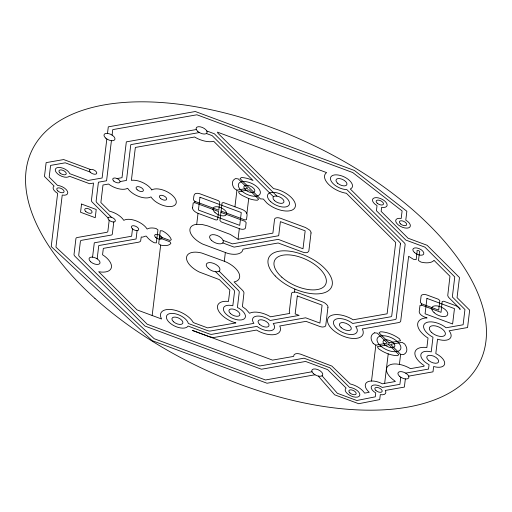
<?xml version="1.0" encoding="UTF-8"?>
<svg xmlns="http://www.w3.org/2000/svg" width="512" height="512" viewBox="0 0 512 512"><rect width="100%" height="100%" fill="white"/><g stroke="black" fill="none" stroke-linecap="round" stroke-linejoin="round"><path stroke-width="0.77" d="M92.563 257.139L94.298 242.803L131.622 236.224L132.506 228.896M106.829 138.982L102.118 177.997L88.077 180.474L69.728 173.67A7.91 3.981 25.1 0 0 58.688 167.437A7.91 3.981 25.1 0 0 57.862 174.061A7.91 3.981 25.1 0 0 69.408 176.23L89.67 183.744L93.517 183.059L91.424 200.41A3.955 1.99 25.1 0 0 92.326 202.259L108.077 217.958M107.501 133.395L108.294 126.848L195.315 111.514L354.445 170.502L406.861 211.27L405.786 220.166A7.91 3.981 25.1 0 1 408.678 227.827A7.91 3.981 25.1 0 1 396.813 223.437A7.91 3.981 25.1 0 1 401.197 218.47L402.106 210.944L352.742 172.55L196.909 114.784L112.755 129.613L112.09 135.098M97.158 258.829L98.758 245.562L136.083 238.989L137.094 230.611M111.418 140.691L106.579 180.762L98.419 182.202L96.141 201.05A3.955 1.99 25.1 0 0 97.043 202.899L111.514 217.318M109.197 220.256L107.866 231.29A3.955 1.99 25.1 0 1 106.611 232.346L77.184 237.53A3.955 1.99 25.1 0 0 75.93 238.579L74.022 254.394A3.955 1.99 25.1 0 0 74.925 256.243L144.979 326.074L261.44 369.242L305.619 361.459L327.61 369.613L346.112 388.058A7.91 3.981 25.1 0 0 351.027 395.981A7.91 3.981 25.1 0 0 359.834 394.253A7.91 3.981 25.1 0 0 349.517 387.386L329.824 367.757L304.026 358.195L259.853 365.978L147.194 324.211L79.642 256.883A3.955 1.99 25.1 0 1 78.739 255.034L80.39 241.344A3.955 1.99 25.1 0 1 81.645 240.294L111.072 235.104A3.955 1.99 25.1 0 0 112.32 234.054L113.779 221.971M152.166 315.507L160.666 245.126L158.701 243.744L160.275 230.72L162.387 230.854A14.189 7.136 25.1 0 1 171.315 239.744L170.061 240.474L159.565 236.582M192.57 207.885L193.197 202.95L194.752 202.675L194.912 201.376L193.549 200.019C193.779 197.562 193.293 192.928 197.05 193.306A6.304 3.168 25.1 0 1 200.371 193.965L218.394 200.659L219.757 202.016L218.765 210.214L194.912 201.376M311.021 232.998L308.858 250.95L307.654 252.403A6.31 3.174 25.1 0 1 302.605 252.051L278.163 242.989L243.008 249.184L242.477 250.867A18.726 9.421 25.1 0 1 227.898 253.434L202.758 244.115A18.726 9.421 25.1 0 1 190.323 232.499A18.726 9.421 25.1 0 1 195.84 224.422L196.704 224.352L198.035 213.331A6.33 3.187 25.1 0 1 192.557 207.872M327.949 307.322A6.317 3.181 25.1 0 0 327.181 305.133L325.67 303.629A6.317 3.181 25.1 0 0 322.483 301.869L297.702 292.685L295.43 292.102L292.659 292.333A6.304 3.168 25.1 0 0 291.45 293.786L289.286 311.738L289.747 313.427L270.522 316.813L269.555 316.211A18.221 9.165 25.1 0 0 251.2 312.602L249.549 313.28L246.029 309.306L242.419 306.65L243.981 292.813A7.552 3.802 25.1 0 0 242.304 290.099L234.08 281.926L236.083 281.357A18.726 9.421 25.1 0 0 226.822 262.33L224.301 261.248L225.338 252.634M234.931 206.784L236.934 190.176L234.394 188.595A18.234 9.171 25.1 0 1 235.61 178.56L238.298 178.912L247.699 188.282L236.934 190.176M196.704 224.352L201.728 224.403L207.616 225.862L230.195 234.381L238.048 239.27L239.334 228.64L221.306 221.939L219.949 220.582L222.086 202.88L223.642 202.605L241.67 209.274A6.304 3.168 25.1 0 1 244.858 211.027L246.362 212.531L247.13 214.714L246.502 219.648L244.947 219.923L221.094 211.078M246.899 213.485L248.704 198.528L242.272 195.507L239.398 193.581L238.477 191.712L249.235 189.811L258.637 199.187L257.357 200.237A18.195 9.152 25.1 0 1 248.704 198.528M294.49 292.038L294.848 289.075M327.942 307.315L325.773 325.261A6.304 3.168 25.1 0 1 324.57 326.714L322.848 327.021A6.304 3.168 25.1 0 1 319.533 326.368L306.003 321.35L279.725 325.984L280.07 326.694A18.221 9.165 25.1 0 1 274.707 334.56A18.221 9.165 25.1 0 1 257.555 330.669L256.57 330.061L213.549 337.562L209.574 336.781L192.256 330.368L272.531 360.122L293.67 356.397L293.946 354.995L295.162 353.971A7.552 3.802 25.1 0 1 301.203 354.394L331.853 366.067L350.266 383.974L352.109 384.448A14.259 7.174 25.1 0 1 363.315 391.386L364.602 393.12L369.254 392.301L367.718 390.771A14.259 7.174 25.1 0 1 370.81 381.043L373.062 381.037A14.259 7.174 25.1 0 1 380.704 382.995L382.355 383.802L395.373 381.504L394.426 380.666A18.221 9.165 25.1 0 1 386.886 372.026A18.272 9.19 25.1 0 1 386.682 368.115A18.221 9.165 25.1 0 1 396.442 363.994L399.59 364.416A18.221 9.165 25.1 0 1 409.408 368.058L410.394 368.659L424.006 366.266L424.102 365.472L423.27 364.96A19.219 9.67 25.1 0 1 414.899 352.666A19.219 9.67 25.1 0 1 425.395 347.373L426.867 347.571L428.019 338.042L426.912 337.35A21.21 10.669 25.1 0 1 425.901 317.958L427.11 317.952L424.678 317.056A6.317 3.174 25.1 0 1 419.213 311.61L419.994 305.395L421.549 305.12L441.037 312.346L442.157 301.491L443.712 301.216L454.854 305.331A6.31 3.174 25.1 0 1 458.88 307.827L460.077 309.523L460.16 308.87L449.421 298.202A7.533 3.789 25.1 0 1 447.75 295.488L449.965 276.262L433.997 260.346L433.696 260.717A18.15 9.133 25.1 0 1 424.224 262.688L421.024 262.112L418.483 260.55L419.437 252.627C421.427 251.117 415.635 248.973 417.107 251.763L416.147 259.686L413.466 259.309L408.627 256.282L400.672 321.312A7.546 3.795 25.1 0 1 398.509 322.611L362.291 328.96L362.79 329.99A19.27 9.696 25.1 0 1 362.093 335.776L360.538 337.088L358.4 337.99L355.757 338.458A19.219 9.67 25.1 0 1 327.635 322.01A19.219 9.67 25.1 0 1 351.699 318.931L353.094 319.795L387.11 313.805L395.718 242.458L346.33 193.229L345.299 193.094A18.234 9.171 25.1 0 1 324.954 178.963A18.272 9.19 25.1 0 1 325.613 173.472L326.63 172.621L217.408 132.128L217.933 133.216L273.632 188.685L274.662 188.826A18.272 9.19 25.1 0 1 284.493 192.467A18.234 9.171 25.1 0 1 292.877 209.69A18.17 9.139 25.1 0 1 285.453 210.989A18.234 9.171 25.1 0 1 266.861 203.027L263.347 199.053L260.397 198.874L240.058 178.605L241.331 177.549A18.272 9.19 25.1 0 1 249.984 179.258L253.043 180.512L213.677 141.274L211.469 141.664A18.234 9.171 25.1 0 1 195.61 137.6L194.637 136.998L135.36 147.443L131.386 180.371L132.026 180.256A14.246 7.168 25.1 0 1 151.795 189.907M371.514 381.043L375.846 345.139L373.222 343.456M388.845 344.653L377.389 346.669L378.413 348.634A19.213 9.664 25.1 0 0 397.466 355.693L398.854 354.63L388.845 344.653L389.069 342.81L379.059 332.832L380.454 331.77A19.213 9.664 25.1 0 1 399.507 338.835L400.525 340.794L389.069 342.81M384.653 383.392L388.218 353.869M399.398 364.39L400.614 354.317L390.605 344.339L402.061 342.323L404.691 344.006A19.213 9.664 25.1 0 1 403.405 354.643L400.614 354.317M400.762 377.222L399.904 384.326L382.266 387.437A7.91 3.981 25.1 0 0 371.923 385.786A7.91 3.981 25.1 0 0 375.731 392.909L375.258 396.838L356.8 400.506L337.35 393.293L322.054 375.802M405.35 378.931L404.365 387.091L385.293 390.451A7.91 3.981 25.1 0 1 380.32 394.618L379.718 399.603L358.688 403.718L334.669 394.816L318.304 376.102M421.549 305.12L421.709 303.821L420.352 302.464L421.075 296.23A6.304 3.168 25.1 0 1 422.278 294.778L424 294.47A6.304 3.168 25.1 0 1 427.322 295.13L438.464 299.27L439.821 300.627L438.682 310.112L421.709 303.821M196.32 129.53L126.33 141.862L122.003 177.683L117.062 178.554M199.347 132.544L130.79 144.627L126.464 180.442L120.096 181.568M238.048 239.27L272.883 233.133L274.534 219.475A6.272 3.155 25.1 0 1 275.738 218.022L276.525 217.798A6.336 3.187 25.1 0 1 280.781 218.368L305.562 227.558L309.587 230.054A6.31 3.174 25.1 0 1 311.027 232.998M311.987 371.77L265.453 379.968L154.214 338.733L55.949 247.13L62.234 195.053A7.91 3.981 25.1 0 0 67.405 191.251A7.91 3.981 25.1 0 0 57.536 185.414L49.184 177.088L50.592 165.402L65.254 162.822L90.099 172.032M315.008 374.784L267.04 383.238L152.141 340.646L51.219 246.566L57.645 193.344A7.91 3.981 25.1 0 1 54.086 186.035L44.467 176.448L46.131 162.637L63.667 159.558L90.381 169.459M405.677 373.114L428.531 369.082L429.069 364.678A12.851 6.464 25.1 0 1 420.838 354.694A12.851 6.464 25.1 0 1 431.219 351.885L432.986 337.242A14.829 7.462 25.1 0 1 425.28 323.213A14.829 7.462 25.1 0 1 446.086 327.77L463.11 324.774L464.947 309.523L452.339 296.96L454.758 276.915L424.909 247.142L405.862 240.083L376.416 210.733L377.037 205.594A7.91 3.981 25.1 0 1 374.189 197.939A7.91 3.981 25.1 0 1 386.054 202.355A7.91 3.981 25.1 0 1 381.619 207.302L381.133 211.373L408.07 238.221L427.117 245.286L459.475 277.555L457.056 297.6L469.664 310.163L467.571 327.533L449.114 330.784A14.829 7.462 25.1 0 1 449.453 338.963A14.829 7.462 25.1 0 1 437.549 339.168L435.808 353.581A12.851 6.464 25.1 0 1 444.653 363.866A12.851 6.464 25.1 0 1 433.638 366.509L432.992 371.846L408.704 376.128M375.846 345.139L387.309 343.117L377.299 333.139L374.509 332.813M206.778 130.957L214.355 133.766L276.89 196.096M206.458 133.517L212.141 135.629L273.44 196.723M194.752 202.675L218.605 211.52L217.619 219.718L216.064 219.994L198.035 213.331M220.941 212.384L244.794 221.229L246.15 222.579L245.581 227.539A6.298 3.168 25.1 0 1 244.378 228.986L243.59 229.216A6.298 3.168 25.1 0 1 239.347 228.64M223.123 240.371L232.518 243.853L278.688 235.731L280.39 221.645L305.171 230.829L303.002 248.781L278.253 239.354L234.106 247.123L222.81 242.938M224.301 261.248L201.683 253.011A18.726 9.421 25.1 0 0 186.541 257.35A18.726 9.421 25.1 0 0 199.386 272.064L219.373 279.622L229.843 290.061L228.467 301.478L227.437 301.338A18.227 9.171 25.1 0 0 217.882 309.376A18.227 9.171 25.1 0 0 234.931 322.662L235.91 322.912L207.629 327.898L193.222 322.554L192.877 321.843A18.227 9.171 25.1 0 0 171.994 309.632A18.227 9.171 25.1 0 0 160.89 317.51L161.619 319.008L136.979 309.875L98.675 271.699L101.51 272.083A18.227 9.171 25.1 0 0 111.462 267.059A18.227 9.171 25.1 0 0 103.526 255.405L102.554 254.803L103.328 248.378L138.496 242.208A7.552 3.795 25.1 0 0 140.653 240.915L141.235 236.992C143.347 238.042 146.298 234.259 147.219 237.267A14.189 7.136 25.1 0 0 154.259 242.752L156.371 242.88L157.946 229.856L155.981 228.474A14.189 7.136 25.1 0 0 148.275 228.493L147.136 229.069A14.253 7.168 25.1 0 0 125.35 219.68L123.776 220.339L122.496 218.618A14.259 7.174 25.1 0 0 111.29 211.68L109.594 211.245L100.87 202.554L102.989 185.018L108.595 184.026L109.395 184.653A14.253 7.168 25.1 0 0 126.08 188.928L127.648 188.262A14.246 7.168 25.1 0 0 149.382 197.562L150.963 196.902A14.253 7.168 25.1 0 0 170.746 206.547A14.253 7.168 25.1 0 0 172.128 195.13A14.253 7.168 25.1 0 0 151.808 189.907M159.411 237.888L169.907 241.773L170.88 243.328A14.189 7.136 25.1 0 1 160.666 245.126M219.104 271.162L238.355 290.349A3.955 1.99 25.1 0 1 239.251 292.198L237.408 307.456A11.866 5.965 25.1 0 1 243.136 319.456A11.866 5.965 25.1 0 1 224.87 312.704A11.866 5.965 25.1 0 1 232.819 305.76L234.534 291.558A3.955 1.99 25.1 0 0 233.638 289.709L215.635 271.763M373.242 343.462A19.213 9.664 25.1 0 1 374.528 332.819M81.542 204.051L80.55 212.256L95.238 217.702L96.224 209.498L81.542 204.051M199.974 197.235L198.426 210.054L239.725 225.363L241.274 212.544L199.974 197.235M297.306 295.955L295.142 313.907L299.142 315.392L270.163 320.493A11.866 5.965 25.1 0 0 256.282 316.198A11.866 5.965 25.1 0 0 253.901 323.36L210.381 331.027A3.955 1.99 25.1 0 1 207.712 330.669L188.339 323.488A11.866 5.965 25.1 0 0 171.885 313.382A11.866 5.965 25.1 0 0 170.624 323.571A11.866 5.965 25.1 0 0 188.026 326.048L209.299 333.933A3.955 1.99 25.1 0 0 211.968 334.298L256.928 326.374A11.866 5.965 25.1 0 0 270.81 330.675A11.866 5.965 25.1 0 0 273.19 323.514L305.632 317.798L319.917 323.091L322.086 305.146L297.306 295.955M400.41 243.962L391.744 315.77A3.955 1.99 25.1 0 1 390.49 316.826L352.691 323.482A12.851 6.464 25.1 0 0 333.824 320.909A12.851 6.464 25.1 0 0 346.918 333.958A12.851 6.464 25.1 0 0 355.712 326.502L394.95 319.59A3.955 1.99 25.1 0 0 396.198 318.534L405.126 244.602A3.955 1.99 25.1 0 0 404.224 242.752L350.298 189.005A11.866 5.965 25.1 0 0 344.333 176.973A11.866 5.965 25.1 0 0 330.522 179.373A11.866 5.965 25.1 0 0 346.829 189.606L399.507 242.112A3.955 1.99 25.1 0 1 400.41 243.962M426.931 298.4L425.069 313.786L452.602 323.987L454.464 308.608L426.931 298.4M281.83 277.19A28.179 14.176 25.1 0 0 325.555 284.563A28.179 14.176 25.1 0 0 293.082 255.354A28.179 14.176 25.1 0 0 281.83 277.19M380.595 345.926A12.851 6.464 25.1 0 0 400.544 349.293A12.851 6.464 25.1 0 0 385.728 335.968A12.851 6.464 25.1 0 0 380.595 345.926M241.632 190.925A11.866 5.965 25.1 0 0 260.038 194.029A11.866 5.965 25.1 0 0 246.368 181.728A11.866 5.965 25.1 0 0 241.632 190.925M270.771 201.722A11.866 5.965 25.1 0 0 289.178 204.826A11.866 5.965 25.1 0 0 275.507 192.531A11.866 5.965 25.1 0 0 270.771 201.722M275.213 275.949A34.624 17.414 25.1 0 0 330.278 288.979A34.624 17.414 25.1 0 0 294.97 252.173A34.624 17.414 25.1 0 0 275.213 275.949M428.563 360.384A6.426 3.232 25.1 0 0 438.534 362.061A6.426 3.232 25.1 0 0 431.13 355.398A6.426 3.232 25.1 0 0 428.563 360.384M434.138 312.672A8.653 4.352 25.1 0 0 447.565 314.938A8.653 4.352 25.1 0 0 437.594 305.971A8.653 4.352 25.1 0 0 434.138 312.672M431.738 332.57A8.653 4.352 25.1 0 0 445.158 334.835A8.653 4.352 25.1 0 0 435.194 325.869A8.653 4.352 25.1 0 0 431.738 332.57M384.774 344.832A6.426 3.232 25.1 0 0 394.746 346.509A6.426 3.232 25.1 0 0 387.341 339.853A6.426 3.232 25.1 0 0 384.774 344.832M341.184 327.648A6.426 3.232 25.1 0 0 351.155 329.331A6.426 3.232 25.1 0 0 343.75 322.669A6.426 3.232 25.1 0 0 341.184 327.648M215.027 212.57A7.418 3.731 25.1 0 0 226.534 214.509A7.418 3.731 25.1 0 0 217.99 206.822A7.418 3.731 25.1 0 0 215.027 212.57M211.654 240.518A7.418 3.731 25.1 0 0 223.162 242.458A7.418 3.731 25.1 0 0 214.618 234.771A7.418 3.731 25.1 0 0 211.654 240.518M208.282 268.467A7.418 3.731 25.1 0 0 219.789 270.406A7.418 3.731 25.1 0 0 211.245 262.72A7.418 3.731 25.1 0 0 208.282 268.467M57.856 190.982A3.955 1.99 25.1 0 0 63.994 192.019A3.955 1.99 25.1 0 0 59.437 187.917A3.955 1.99 25.1 0 0 57.856 190.982M60.026 173.037A3.955 1.99 25.1 0 0 66.163 174.067A3.955 1.99 25.1 0 0 61.606 169.971A3.955 1.99 25.1 0 0 60.026 173.037M400.461 223.891A3.955 1.99 25.1 0 0 406.598 224.928A3.955 1.99 25.1 0 0 402.035 220.832A3.955 1.99 25.1 0 0 400.461 223.891M377.248 203.232A3.955 1.99 25.1 0 0 383.379 204.269A3.955 1.99 25.1 0 0 378.822 200.166A3.955 1.99 25.1 0 0 377.248 203.232M105.619 138.061A5.933 2.982 25.1 0 0 114.829 139.61A5.933 2.982 25.1 0 0 107.987 133.466A5.933 2.982 25.1 0 0 105.619 138.061M245.491 189.907A5.933 2.982 25.1 0 0 254.694 191.462A5.933 2.982 25.1 0 0 247.859 185.312A5.933 2.982 25.1 0 0 245.491 189.907M375.942 390.547A3.955 1.99 25.1 0 0 382.08 391.584A3.955 1.99 25.1 0 0 377.523 387.482A3.955 1.99 25.1 0 0 375.942 390.547M349.946 392.96A3.955 1.99 25.1 0 0 356.083 393.997A3.955 1.99 25.1 0 0 351.52 389.901A3.955 1.99 25.1 0 0 349.946 392.96M230.554 313.651A5.933 2.982 25.1 0 0 239.757 315.2A5.933 2.982 25.1 0 0 232.922 309.056A5.933 2.982 25.1 0 0 230.554 313.651M90.682 261.805A5.933 2.982 25.1 0 0 99.891 263.354A5.933 2.982 25.1 0 0 93.05 257.203A5.933 2.982 25.1 0 0 90.682 261.805M259.686 324.454A5.933 2.982 25.1 0 0 268.896 326.003A5.933 2.982 25.1 0 0 262.054 319.853A5.933 2.982 25.1 0 0 259.686 324.454M399.552 376.301A5.933 2.982 25.1 0 0 408.762 377.85A5.933 2.982 25.1 0 0 401.92 371.706A5.933 2.982 25.1 0 0 399.552 376.301M313.421 373.626A5.933 2.982 25.1 0 0 322.624 375.181A5.933 2.982 25.1 0 0 315.789 369.03A5.933 2.982 25.1 0 0 313.421 373.626M173.555 321.779A5.933 2.982 25.1 0 0 182.758 323.334A5.933 2.982 25.1 0 0 175.923 317.184A5.933 2.982 25.1 0 0 173.555 321.779M337.619 183.238A5.933 2.982 25.1 0 0 346.822 184.787A5.933 2.982 25.1 0 0 339.987 178.637A5.933 2.982 25.1 0 0 337.619 183.238M197.754 131.386A5.933 2.982 25.1 0 0 206.957 132.941A5.933 2.982 25.1 0 0 200.122 126.79A5.933 2.982 25.1 0 0 197.754 131.386M414.49 252.557A5.933 2.982 25.1 0 0 423.699 254.112A5.933 2.982 25.1 0 0 416.858 247.962A5.933 2.982 25.1 0 0 414.49 252.557M274.624 200.71A5.933 2.982 25.1 0 0 283.834 202.259A5.933 2.982 25.1 0 0 276.992 196.115A5.933 2.982 25.1 0 0 274.624 200.71M85.818 211.552A3.955 1.99 25.1 0 0 91.955 212.589A3.955 1.99 25.1 0 0 87.398 208.486A3.955 1.99 25.1 0 0 85.818 211.552M160.467 198.4A3.955 1.99 25.1 0 0 166.605 199.437A3.955 1.99 25.1 0 0 162.048 195.334A3.955 1.99 25.1 0 0 160.467 198.4M109.126 220.198A3.955 1.99 25.1 0 0 115.264 221.229A3.955 1.99 25.1 0 0 110.707 217.133A3.955 1.99 25.1 0 0 109.126 220.198M137.158 189.76A3.955 1.99 25.1 0 0 143.296 190.797A3.955 1.99 25.1 0 0 138.733 186.694A3.955 1.99 25.1 0 0 137.158 189.76M132.442 228.838A3.955 1.99 25.1 0 0 138.579 229.869A3.955 1.99 25.1 0 0 134.016 225.773A3.955 1.99 25.1 0 0 132.442 228.838M113.843 181.12A3.955 1.99 25.1 0 0 119.981 182.15A3.955 1.99 25.1 0 0 115.424 178.054A3.955 1.99 25.1 0 0 113.843 181.12M155.75 237.478A3.955 1.99 25.1 0 0 161.888 238.515A3.955 1.99 25.1 0 0 157.331 234.413A3.955 1.99 25.1 0 0 155.75 237.478M90.534 172.48A3.955 1.99 25.1 0 0 96.672 173.51A3.955 1.99 25.1 0 0 92.115 169.414A3.955 1.99 25.1 0 0 90.534 172.48M94.918 298.381A247.706 124.602 25.1 0 0 479.277 363.194A247.706 124.602 25.1 0 0 193.805 106.426A247.706 124.602 25.1 0 0 94.918 298.381"/></g></svg>
